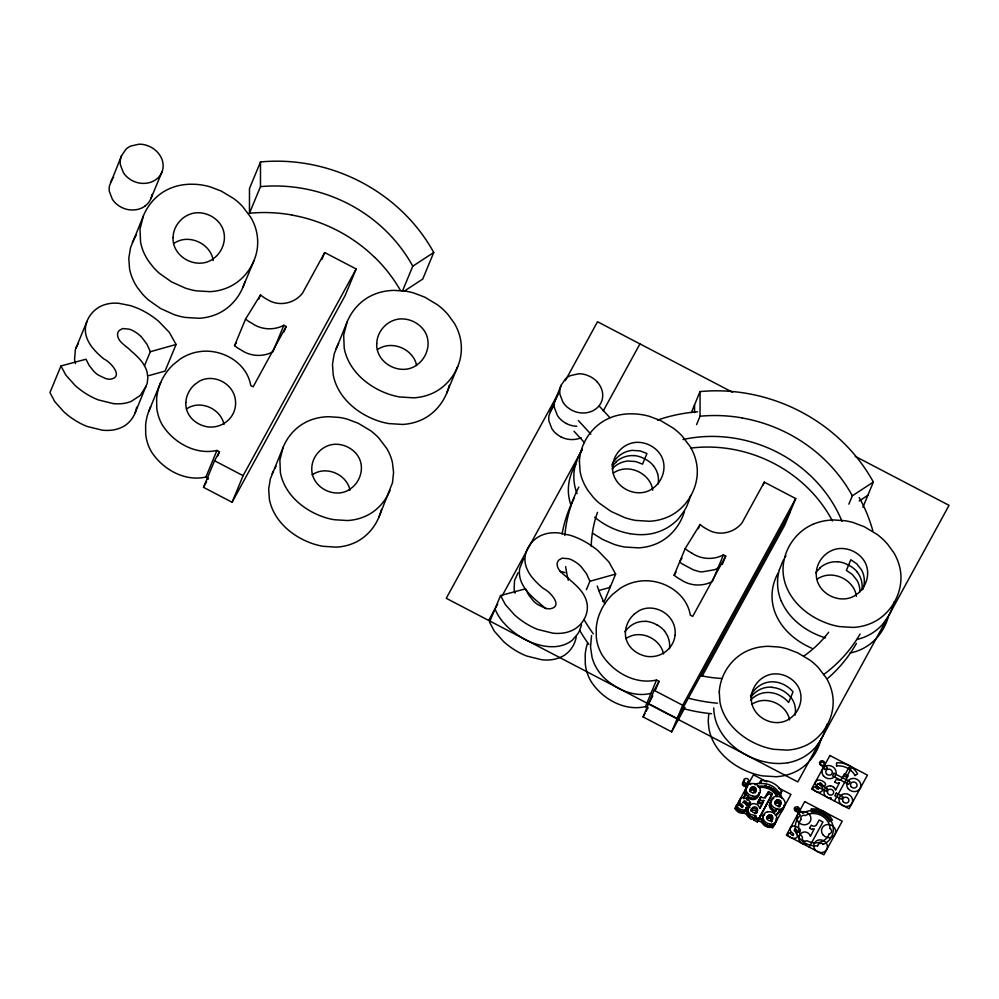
<?xml version="1.0" encoding="UTF-8"?>
<svg xmlns="http://www.w3.org/2000/svg" width="999" height="999" viewBox="0 0 999 999"><rect width="100%" height="100%" fill="white"/><g stroke="black" fill="none" stroke-linecap="round" stroke-linejoin="round"><path stroke-width="1.5" d="M291.671 214.947A148.664 134.74 22.5 0 0 249.463 213.237L249.475 188.549L260.489 161.95A166.758 151.136 22.5 0 1 433.728 252.472L422.752 279.058L404.383 291.071M249.463 213.237L260.477 186.638L260.489 161.95M694.555 412.562L694.555 404.845M696.578 424.637L700.049 416.233L700.062 391.546L691.358 412.537M760.726 780.594L760.726 783.591A17.807 16.146 22.5 0 1 779.245 793.243L781.767 791.583A20.255 18.357 22.5 0 0 760.726 780.606L759.39 783.828M836.55 765.896L836.55 762.899A20.255 18.357 22.5 0 1 857.579 773.9L855.032 775.561M740.746 799.687L738.86 801.935L739.497 804.557A4.658 4.221 22.5 0 0 740.234 805.743A3.297 2.985 22.5 0 0 741.495 806.73A2.547 2.31 22.5 0 0 742.419 806.992L743.268 806.168L742.145 804.894A26.036 23.601 22.5 0 0 741.57 804.407A9.515 8.629 22.5 0 1 740.634 803.521A5.082 4.608 22.5 0 1 739.797 802.334A3.534 3.209 22.5 0 1 739.447 801.011A2.835 2.572 22.5 0 1 739.535 800.311L739.735 799.787A5.17 4.683 22.5 0 1 740.097 799.163L741.121 798.226A3.971 3.596 22.5 0 1 742.806 797.739A5.432 4.92 22.5 0 1 744.655 797.964A8.941 8.104 22.5 0 1 748.9 800.474L749.862 801.573A5.807 5.27 22.5 0 1 750.474 802.759L747.339 803.633A4.67 4.233 22.5 0 0 746.578 802.197A3.821 3.472 22.5 0 0 745.229 801.086A2.273 2.06 22.5 0 0 744.243 800.811L743.381 801.847L745.029 803.558A9.778 8.866 22.5 0 1 746.016 804.495A4.121 3.734 22.5 0 1 746.827 805.718A3.409 3.084 22.5 0 1 747.04 806.817A2.685 2.435 22.5 0 1 747.002 807.317L746.765 808.004A4.883 4.421 22.5 0 1 746.415 808.603C745.017 814.035 737.187 811.013 735.826 806.98M708.766 713.598L708.216 721.253L708.94 728.708A49.251 44.63 22.5 0 0 711.788 738.236A54.083 49.013 22.5 0 0 716.633 747.165C725.012 759.49 737.924 768.256 751.885 773.139A63.699 57.73 22.5 0 0 762.674 775.898L775.973 776.722A51.836 46.978 22.5 0 0 783.603 775.748A49.388 44.768 22.5 0 0 790.896 773.676C806.106 768.281 817.407 754.457 821.053 738.898M136.688 407.205C135.215 416.333 128.859 424.775 120.105 428.047A33.229 30.107 22.5 0 1 111.463 430.194L109.653 430.344A44.006 39.885 22.5 0 1 102.248 430.182L87.363 426.511A57.792 52.373 22.5 0 1 80.482 423.426A73.002 66.159 22.5 0 1 63.973 411.95L54.758 401.598L49.95 392.557L60.964 365.959L85.989 359.215L89.161 365.434L93.769 371.303A26.798 24.288 22.5 0 0 98.426 375.124L105.37 378.446A19.943 18.082 22.5 0 0 109.74 379.295C124.563 377.56 110.939 362.225 103.896 358.978A78.372 71.029 22.5 0 1 95.03 350.711L92.058 347.215A40.709 36.901 22.5 0 1 88.149 340.959L87.537 339.648A28.746 26.061 22.5 0 1 85.577 332.904C83.841 320.804 92.682 308.616 104.046 304.92A31.881 28.896 22.5 0 1 111.114 303.346L112.949 303.197A42.033 38.087 22.5 0 1 118.581 303.271L130.157 305.557A68.207 61.813 22.5 0 1 143.044 310.814A77.934 70.642 22.5 0 1 158.666 321.316L169.331 332.38L176.074 344.48L165.06 371.079L148.963 375.587M576.261 636.8C574.787 645.916 568.431 654.37 559.677 657.629A33.229 30.107 22.5 0 1 551.036 659.79L549.225 659.939A44.006 39.885 22.5 0 1 541.82 659.765L526.935 656.093A57.792 52.373 22.5 0 1 520.054 653.021A73.002 66.159 22.5 0 1 503.558 641.545L494.33 631.193L489.522 622.152L500.536 595.554L525.561 588.811L528.746 595.029L533.341 600.899A26.798 24.288 22.5 0 0 537.999 604.72L544.942 608.041A19.943 18.082 22.5 0 0 549.313 608.878C564.135 607.142 550.511 591.82 543.468 588.573A78.372 71.029 22.5 0 1 534.602 580.307L531.63 576.798A40.709 36.901 22.5 0 1 527.722 570.554L527.11 569.243A28.746 26.061 22.5 0 1 525.149 562.499C523.414 550.399 532.255 538.211 543.618 534.502A31.881 28.896 22.5 0 1 550.686 532.942L552.522 532.792A42.033 38.087 22.5 0 1 558.154 532.867L569.73 535.152A68.207 61.813 22.5 0 1 582.617 540.409A77.934 70.642 22.5 0 1 598.239 550.899L608.903 561.962L615.646 574.075L604.632 600.674L602.484 601.273M591.545 635.526L590.546 647.202L592.07 657.404A46.454 42.095 22.5 0 0 601.435 674.974A44.705 40.509 22.5 0 0 610.951 683.428C622.514 691.783 636.75 696.902 650.998 693.331M581.543 624.875L579.258 631.256A41.646 37.75 22.5 0 1 577.809 633.778L572.19 640.309A25.175 22.815 22.5 0 1 568.431 642.819A33.804 30.644 22.5 0 1 554.732 646.665A45.667 41.384 22.5 0 1 539.797 645.104A60.002 54.383 22.5 0 1 525.549 639.735A73.352 66.471 22.5 0 1 506.955 626.273L503.109 622.165A47.665 43.194 22.5 0 1 494.992 608.866M381.468 509.303C377.834 524.862 366.533 538.686 351.323 544.08A49.388 44.768 22.5 0 1 344.031 546.166A51.836 46.978 22.5 0 1 336.401 547.127L323.089 546.303A63.699 57.73 22.5 0 1 312.312 543.543C298.351 538.673 285.439 529.907 277.06 517.569A54.083 49.013 22.5 0 1 272.215 508.653A49.251 44.63 22.5 0 1 269.368 499.125L268.681 489.123L270.342 478.908L283.167 447.227C287.912 435.639 297.015 425.799 308.616 420.904A49.888 45.217 22.5 0 1 318.356 417.832A55.869 50.624 22.5 0 1 328.696 416.708L339.435 417.445A59.441 53.871 22.5 0 1 347.577 419.23L358.241 423.289L370.529 430.644A61.151 55.42 22.5 0 1 378.796 437.999L386.8 448.539A53.484 48.464 22.5 0 1 390.172 455.344A50.025 45.33 22.5 0 1 392.42 462.487L393.569 472.427L392.495 482.704L378.996 516.958M449.238 385.289C445.467 401.386 433.766 415.684 418.019 421.278A51.136 46.341 22.5 0 1 410.477 423.426A53.634 48.614 22.5 0 1 402.585 424.438L388.811 423.576A65.996 59.815 22.5 0 1 377.647 420.729C363.199 415.671 349.837 406.605 341.159 393.843A55.907 50.662 22.5 0 1 336.151 384.603A50.961 46.191 22.5 0 1 333.204 374.737L332.48 364.385L334.215 353.821L347.09 321.965C352.01 309.977 361.426 299.787 373.439 294.717A51.698 46.853 22.5 0 1 383.516 291.533A57.767 52.36 22.5 0 1 394.218 290.372L405.332 291.134A61.563 55.794 22.5 0 1 413.761 292.982L424.8 297.178L437.512 304.807A63.461 57.517 22.5 0 1 447.977 314.51L454.358 323.314A55.357 50.175 22.5 0 1 457.854 330.369A51.861 47.003 22.5 0 1 460.177 337.749C462.35 347.327 461.563 357.567 457.692 366.608L446.665 393.206M747.689 809.665L747.951 813.798L751.061 816.707A11.713 10.614 22.5 0 0 751.76 817.057L752.185 817.219A2.273 2.06 22.5 0 0 752.884 817.344L753.433 817.344A6.381 5.782 22.5 0 0 754.769 817.269L754.47 818.493M779.295 570.117L782.342 562.237A70.829 64.198 22.5 0 1 783.691 559.615M244.88 281.78C240.497 296.778 229.221 309.84 214.348 315.122A51.124 46.329 22.5 0 1 206.818 317.27A53.659 48.639 22.5 0 1 198.913 318.269L185.14 317.42A65.946 59.765 22.5 0 1 173.976 314.573L160.452 308.441L148.514 300.025A63.362 57.418 22.5 0 1 142.495 294.093L137.487 287.687A55.869 50.637 22.5 0 1 132.48 278.446A50.974 46.191 22.5 0 1 129.533 268.581L128.809 258.229L130.544 247.665L143.419 215.809C148.339 203.821 157.755 193.631 169.768 188.561A51.711 46.866 22.5 0 1 179.845 185.377A57.78 52.373 22.5 0 1 190.547 184.216L196.054 184.353A63.024 57.118 22.5 0 1 204.483 185.477A61.439 55.682 22.5 0 1 210.09 186.825L221.141 191.021L233.841 198.651A63.287 57.355 22.5 0 1 242.407 206.256L250.687 217.158A55.444 50.25 22.5 0 1 254.183 224.213A51.861 47.003 22.5 0 1 256.506 231.593C258.679 241.171 257.892 251.411 254.021 260.452L243.007 287.05M684.452 511.363C680.069 526.373 668.793 539.423 653.933 544.717A51.124 46.329 22.5 0 1 646.39 546.865A53.659 48.639 22.5 0 1 638.486 547.864L624.712 547.015A65.946 59.765 22.5 0 1 613.548 544.155L602.697 539.485L592.582 533.204M762.025 818.78L761.925 819.08A6.156 5.582 22.5 0 0 761.713 820.316A6.206 5.632 22.5 0 0 762.137 822.701M888.111 617.519C883.74 632.529 872.464 645.579 857.592 650.873A51.136 46.341 22.5 0 1 850.049 653.021M689.547 499.388L686.9 505.969A70.904 64.261 22.5 0 1 684.078 511.138L679.058 517.981A52.41 47.49 22.5 0 1 671.041 525.262A53.571 48.551 22.5 0 1 650.624 533.891A56.269 50.999 22.5 0 1 630.232 533.666M893.218 605.544L890.571 612.125A70.954 64.298 22.5 0 1 887.749 617.295L882.729 624.138A52.373 47.465 22.5 0 1 874.712 631.43A53.596 48.576 22.5 0 1 856.867 639.497M86.95 321.441L75.387 349.513L74.563 359.503A28.746 26.061 22.5 0 0 75.512 363.599M135.165 412.812L147.153 383.379L147.852 377.884L147.19 372.639A26.911 24.388 22.5 0 0 145.479 367.694A33.392 30.27 22.5 0 0 142.033 361.963L139.348 358.753A80.532 72.977 22.5 0 0 131.219 351.086C126.486 345.816 116.321 341.408 117.682 333.067A9.89 8.954 22.5 0 1 119.356 330.382L122.665 328.546L129.021 329.146A17.657 15.996 22.5 0 1 132.904 330.657L136.076 332.542A30.944 28.047 22.5 0 1 141.621 337.138L146.965 344.218L150.325 351.698L144.518 365.696M143.419 215.809L140.01 228.983L140.547 241.983A50.974 46.191 22.5 0 0 143.494 251.848A55.869 50.637 22.5 0 0 148.514 261.076L153.509 267.495A63.362 57.418 22.5 0 0 159.528 273.426L171.466 281.843L184.99 287.974A65.946 59.765 22.5 0 0 196.154 290.821L209.927 291.671A53.659 48.639 22.5 0 0 217.832 290.672A51.124 46.329 22.5 0 0 225.374 288.524C238.424 283.841 248.838 273.227 254.021 260.452M283.167 447.227L279.87 459.965L280.382 472.527A49.251 44.63 22.5 0 0 283.229 482.055A54.083 49.013 22.5 0 0 288.074 490.971C296.453 503.309 309.365 512.062 323.326 516.945A63.699 57.73 22.5 0 0 334.116 519.705L347.427 520.529A51.836 46.978 22.5 0 0 355.057 519.567A49.388 44.768 22.5 0 0 362.337 517.482C374.95 512.962 385.015 502.709 390.022 490.359M347.09 321.965L343.681 335.14L344.218 348.139A50.961 46.191 22.5 0 0 347.165 358.004A55.907 50.662 22.5 0 0 352.172 367.245C360.851 380.007 374.213 389.073 388.661 394.13A65.996 59.815 22.5 0 0 399.825 396.978L413.598 397.827A53.634 48.614 22.5 0 0 421.503 396.828A51.136 46.341 22.5 0 0 429.046 394.68C442.095 389.997 452.51 379.383 457.692 366.608M121.553 155.682L120.454 159.34A19.206 17.408 22.5 0 0 120.429 164.972L123.289 172.452A20.742 18.794 22.5 0 0 127.897 177.735L130.444 179.57A24.688 22.378 22.5 0 0 132.318 180.644A21.391 19.393 22.5 0 0 140.609 183.229A23.477 21.266 22.5 0 0 148.826 182.78A21.541 19.53 22.5 0 0 155.981 179.545A20.092 18.207 22.5 0 0 163.112 166.895A20.579 18.644 22.5 0 0 161.826 159.003A22.877 20.729 22.5 0 0 157.53 152.26A22.79 20.654 22.5 0 0 149.713 146.553L145.779 145.055A20.742 18.794 22.5 0 0 138.724 144.243L130.769 146.066A19.206 17.408 22.5 0 0 125.986 149.213L121.553 155.682L109.428 185.951A19.206 17.408 22.5 0 0 109.403 191.571L112.275 199.051A20.742 18.794 22.5 0 0 116.883 204.333L119.418 206.169A24.688 22.378 22.5 0 0 121.304 207.243A21.391 19.393 22.5 0 0 129.595 209.827A23.477 21.266 22.5 0 0 137.812 209.378A21.541 19.53 22.5 0 0 144.967 206.144M597.14 381.818A22.79 20.654 22.5 0 0 589.285 376.148L585.352 374.637A20.742 18.794 22.5 0 0 578.296 373.838L570.342 375.661A19.206 17.408 22.5 0 0 565.559 378.808L561.126 385.264L549 415.534A19.206 17.408 22.5 0 0 548.975 421.166L551.848 428.646A20.742 18.794 22.5 0 0 556.455 433.928L558.99 435.751A24.688 22.378 22.5 0 0 560.876 436.838M561.126 385.264L560.027 388.936A19.206 17.408 22.5 0 0 560.002 394.568L562.874 402.048A20.742 18.794 22.5 0 0 567.469 407.33L570.017 409.153A24.688 22.378 22.5 0 0 571.89 410.239A21.391 19.393 22.5 0 0 580.182 412.824A23.477 21.266 22.5 0 0 588.411 412.362A21.541 19.53 22.5 0 0 595.554 409.14A20.092 18.207 22.5 0 0 602.684 396.491A20.579 18.644 22.5 0 0 601.398 388.599A22.877 20.729 22.5 0 0 597.102 381.843M207.829 479.483L208.441 478.359L205.919 477.035C184.815 481.88 162.662 469.355 151.436 451.773A45.367 41.121 22.5 0 1 146.978 441.121A51.598 46.766 22.5 0 1 145.717 434.353L145.617 425.099A61.451 55.694 22.5 0 1 148.789 411.276L150.699 406.868M219.455 451.76L214.548 460.739L203.521 487.337L232.093 502.26L345.13 295.567L356.156 268.968L324.725 252.56L302.56 293.094C294.73 303.409 279.37 306.805 268.144 299.975A46.603 42.245 22.5 0 1 264.273 297.727A29.233 26.498 22.5 0 1 260.527 294.892L245.567 319.056L248.227 321.116A45.28 41.034 22.5 0 0 251.86 323.214C261.189 329.857 273.763 330.619 283.853 325.287L286.139 326.486L253.134 386.825L250.749 385.577C246.853 361.888 220.417 347.615 197.864 351.923A43.956 39.835 22.5 0 0 191.021 353.671L188.823 354.495A52.398 47.49 22.5 0 0 180.532 358.791L173.064 364.747A65.322 59.203 22.5 0 0 165.359 373.938A67.807 61.451 22.5 0 0 161.726 380.269L159.803 384.677A61.451 55.694 22.5 0 0 156.631 398.501L156.743 407.754A51.598 46.766 22.5 0 0 158.004 414.51A45.367 41.121 22.5 0 0 162.45 425.174C173.676 442.757 195.841 455.282 216.933 450.437L219.455 451.76L217.72 455.956M150.924 198.614L161.938 172.015M148.789 411.276L160.714 382.455M283.853 325.287L272.827 351.885C262.749 357.217 250.162 356.456 240.846 349.812A45.28 41.034 22.5 0 1 237.213 347.714L234.553 345.654L245.567 319.056M258.778 299.088L260.514 294.892M205.919 477.035L216.933 450.437M283.816 332.08L286.139 326.486M321.828 259.565L324.725 252.56M232.093 502.26L243.107 475.661L356.156 268.968M402.335 291.383L412.774 266.184L433.778 252.46M586.413 589.685L589.897 581.281L586.538 573.813L581.193 566.733A30.944 28.047 22.5 0 0 575.649 562.125L572.477 560.252A17.657 15.996 22.5 0 0 568.593 558.741L562.237 558.141L558.928 559.977A9.89 8.954 22.5 0 0 557.255 562.662C555.894 571.003 566.058 575.412 570.779 580.681A80.532 72.977 22.5 0 1 578.921 588.349L581.605 591.545A33.392 30.27 22.5 0 1 585.052 597.29A26.911 24.388 22.5 0 1 586.763 602.235C589.747 614.035 581.768 626.823 570.704 631.031A33.229 30.107 22.5 0 1 562.062 633.191L560.239 633.341A44.006 39.885 22.5 0 1 552.834 633.166L537.949 629.495A57.792 52.373 22.5 0 1 531.068 626.41A73.002 66.159 22.5 0 1 514.572 614.947L505.344 604.582L500.536 595.554M722.227 564.472L725.711 556.068L723.426 554.882L712.399 581.48C702.322 586.813 689.747 586.051 680.419 579.408A45.28 41.034 22.5 0 1 676.785 577.297L674.125 575.249L685.139 548.638L700.099 524.487A29.233 26.498 22.5 0 0 703.833 527.322A46.603 42.245 22.5 0 0 707.717 529.557C718.943 536.401 734.302 533.004 742.132 522.689L764.297 482.155L795.728 498.563L784.702 525.162L702.16 676.098M698.351 528.683L700.099 524.487M587.562 643.106A61.451 55.694 22.5 0 0 585.189 654.695L585.289 663.948A51.598 46.766 22.5 0 0 586.55 670.704A45.367 41.121 22.5 0 0 591.008 681.368C602.235 698.95 624.387 711.475 645.491 706.63L656.505 680.032L659.028 681.343L655.556 689.747M685.052 707.379L671.665 731.855L643.094 716.932L654.12 690.334L659.028 681.343M763.136 484.952L764.297 482.155M671.665 731.855L682.679 705.257L795.728 498.563M848.863 504.17L852.347 495.779L873.351 482.042A166.758 151.136 22.5 0 0 700.074 391.583M745.704 810.052A2.685 2.435 22.5 0 1 745.666 810.539L745.429 811.225A4.883 4.421 22.5 0 1 745.079 811.825L744.605 812.349A3.097 2.797 22.5 0 1 744.068 812.724A4.096 3.709 22.5 0 1 742.407 813.186A5.532 5.02 22.5 0 1 740.596 812.999A7.28 6.593 22.5 0 1 738.86 812.349A8.891 8.067 22.5 0 1 736.6 810.713L736.138 810.214A5.782 5.232 22.5 0 1 735.152 808.603L736.5 805.369L739.535 804.545L741.483 806.505A9.89 8.966 22.5 0 1 742.382 807.342L742.582 807.679M862.911 507.242L873.351 482.042M749.138 805.993L750.474 802.759M750.961 811.051L751.498 809.752A3.809 3.459 22.5 0 0 751.285 810.489M762 804.719L763.561 800.424L762.225 803.658A2.91 2.635 22.5 0 1 761.588 803.92L758.341 803.408A3.646 3.297 22.5 0 1 757.567 802.909L760.726 796.74L758.94 800.699M747.714 809.839A7.38 6.693 22.5 0 0 746.877 814.497A5.619 5.095 22.5 0 0 747.976 816.508A5.47 4.958 22.5 0 0 749.375 817.744C753.883 823.601 758.578 809.14 753.808 820.104L757.279 821.915L772.339 793.593L768.518 791.595L764.772 797.414A5.619 5.095 22.5 0 1 764.272 797.627L763.86 797.739A3.696 3.347 22.5 0 1 763.086 797.776L761.65 797.352A4.57 4.146 22.5 0 1 760.714 796.74M768.518 791.595L767.657 795.079M757.279 821.915L772.339 793.593M779.794 795.229L781.767 791.583M75.924 348.039L78.434 343.194M146.179 386.213L140.16 395.529L131.131 401.436A33.229 30.107 22.5 0 1 122.49 403.596L120.667 403.746A44.006 39.885 22.5 0 1 113.262 403.584M272.14 473.826L273.289 471.303M132.405 242.407L136.413 234.615M336.076 348.564L338.599 343.331M110.539 182.28L112.462 178.746M550.112 411.863L553.221 406.793M778.171 572.914C772.851 582.38 770.753 593.631 772.776 604.333A50.961 46.191 22.5 0 0 775.724 614.198A55.907 50.662 22.5 0 0 780.731 623.426C788.273 634.577 799.487 642.881 811.75 648.201M203.521 487.337L206.593 481.73M557.829 394.305L446.266 598.301L797.801 781.905L949.05 505.344L855.206 456.343M565.322 380.619L597.514 321.74L732.617 392.307M488.686 620.454L497.677 604.02M502.16 595.804L582.28 449.313M603.246 410.989L639.934 343.893M725.711 556.068L692.707 616.408L690.321 615.172C686.425 591.483 659.989 577.21 637.437 581.505A43.956 39.835 22.5 0 0 630.606 583.266L628.396 584.09A52.398 47.49 22.5 0 0 620.104 588.386L612.637 594.343A65.322 59.203 22.5 0 0 604.932 603.533A67.807 61.451 22.5 0 0 601.298 609.865L599.375 614.26A61.451 55.694 22.5 0 0 596.203 628.096L596.316 637.35A51.598 46.766 22.5 0 0 597.577 644.105A45.367 41.121 22.5 0 0 602.022 654.77C613.249 672.352 635.414 684.877 656.505 680.032M652.822 695.928L648.601 703.633L677.172 718.556L790.221 511.863M643.094 716.932L644.942 713.561M646.166 711.313L646.778 710.189M647.402 709.065L648.014 707.941M747.539 785.551L735.052 808.391L772.589 827.996L790.958 794.417L778.895 788.111M749.013 782.866L753.421 774.812L766.832 781.817M759.827 808.291L763.835 800.574M765.159 798.139L767.856 793.218L771.665 795.204L757.941 820.304M755.744 815.783L755.144 816.882L758.616 818.693M759.989 808.378L760.501 807.467M761.001 806.555L761.5 805.631M753.808 820.104L754.095 818.855M795.778 811.263L798.001 807.18A2.622 2.373 22.5 0 1 799.312 810.464A2.635 2.385 22.5 0 1 795.791 811.238A2.597 2.348 22.5 0 1 794.542 807.991A2.597 2.348 22.5 0 1 798.001 807.18M816.445 824.924L819.143 820.004L822.951 821.99L809.227 847.09M841.658 778.833L844.342 773.9L848.163 775.898L834.44 800.998M805.756 845.279L806.043 844.03A6.381 5.782 22.5 0 1 804.707 844.118L804.17 844.13A2.273 2.06 22.5 0 1 803.471 844.005L803.046 843.843A11.713 10.614 22.5 0 1 802.347 843.493C797.227 841.707 797.864 833.903 802.771 832.329A5.869 5.32 22.5 0 1 805.206 832.005A5.907 5.345 22.5 0 1 807.654 832.779A6.094 5.519 22.5 0 1 809.34 834.24L809.665 834.702A6.856 6.206 22.5 0 1 809.989 835.601L810.439 836.3L814.173 828.833A5.769 5.232 22.5 0 1 812.324 829.232M830.968 799.188L831.255 797.939A6.381 5.782 22.5 0 1 829.919 798.026M522.964 560.414L519.855 567.981A23.077 20.917 22.5 0 0 519.38 572.989A29.196 26.461 22.5 0 0 522.202 583.853A41.896 37.974 22.5 0 0 529.095 593.606A78.397 71.054 22.5 0 0 537.949 601.885L545.941 608.803M274.588 468.768L276.011 466.308M575.986 464.21C569.667 474.213 566.858 486.488 569.105 498.176A50.974 46.191 22.5 0 0 571.103 505.619M518.006 572.789L514.522 580.556L514.135 589.098A28.746 26.061 22.5 0 0 515.084 593.181M234.553 345.654L236.413 342.632M681.992 558.129L679.632 561.95A16.471 14.923 22.5 0 0 682.305 563.973L693.256 569.817L699.437 571.678A14.985 13.574 22.5 0 0 702.709 571.778L714.46 569.767A23.564 21.354 22.5 0 0 717.919 568.181M674.125 575.249L675.998 572.227M758.241 801.285L759.452 799.325M757.579 802.896L758.703 801.073M834.739 781.98L836.55 779.045A3.609 3.272 22.5 0 0 837.037 779.407L837.474 779.657A3.359 3.047 22.5 0 0 841.071 779.482M809.527 828.071L811.338 825.137A3.609 3.272 22.5 0 0 811.825 825.499L812.262 825.761A3.359 3.047 22.5 0 0 815.858 825.574M581.493 450.911L582.267 449.687M785.164 557.067L785.938 555.844M523.526 559.49L524.1 558.603M558.116 394.243L554.52 402.235A19.206 17.408 22.5 0 0 554.495 407.867L557.355 415.347A20.742 18.794 22.5 0 0 561.962 420.629L564.51 422.452A24.688 22.378 22.5 0 0 566.383 423.539M744.73 792.282A6.369 5.769 22.5 0 1 744.942 791.008L745.167 790.371A8.379 7.592 22.5 0 1 745.853 789.123L746.053 788.848A6.618 5.994 22.5 0 1 746.728 788.111M769.467 805.182A6.369 5.769 22.5 0 1 769.68 803.895L769.904 803.258A8.379 7.592 22.5 0 1 770.579 802.01L770.778 801.735A6.618 5.994 22.5 0 1 771.715 800.786M746.415 808.603L745.953 809.115A3.097 2.797 22.5 0 1 745.404 809.49A4.096 3.709 22.5 0 1 743.743 809.964A5.532 5.02 22.5 0 1 741.932 809.764A7.28 6.593 22.5 0 1 740.197 809.115A8.891 8.067 22.5 0 1 737.949 807.479L737.474 806.98A5.782 5.232 22.5 0 1 736.488 805.369M113.037 177.947L113.649 177.198M742.881 802.709L743.506 802.422M634.228 614.148L638.935 610.789A25.087 22.74 22.5 0 1 640.983 609.802A22.065 19.992 22.5 0 1 647.727 608.129C656.905 607.38 666.445 612.075 671.44 619.817A25.125 22.765 22.5 0 1 674.325 626.236A27.023 24.488 22.5 0 1 675.162 631.892L675.174 633.029A30.057 27.248 22.5 0 1 675.024 635.339M841.208 779.27L841.295 779.195A2.597 2.348 22.5 0 0 841.67 778.845M815.996 825.361L816.083 825.286A2.597 2.348 22.5 0 0 816.47 824.937M859.19 500.998L867.831 495.342M186.388 408.991L188.336 407.804A25.087 22.74 22.5 0 1 190.397 406.805A22.065 19.992 22.5 0 1 197.14 405.144C206.318 404.395 215.846 409.091 220.854 416.82A25.125 22.765 22.5 0 1 223.739 423.239A27.023 24.488 22.5 0 1 224.013 424.363M625.961 638.586L627.909 637.387A25.087 22.74 22.5 0 1 629.969 636.4A22.065 19.992 22.5 0 1 636.713 634.727C645.891 633.978 655.419 638.686 660.426 646.415A25.125 22.765 22.5 0 1 663.311 652.834A27.023 24.488 22.5 0 1 663.586 653.958M348.951 489.872L352.61 487.187A31.568 28.609 22.5 0 0 361.139 471.603L361.276 470.467A26.723 24.226 22.5 0 0 360.751 462.562A22.64 20.517 22.5 0 0 358.616 457.142C353.796 448.726 343.731 443.568 334.091 444.33A22.665 20.542 22.5 0 0 328.296 445.604A26.723 24.226 22.5 0 0 321.266 449.575L320.379 450.324A31.444 28.496 22.5 0 0 314.735 457.38A29.608 26.823 22.5 0 0 312.138 464.81A28.596 25.912 22.5 0 0 311.763 468.219L311.8 470.467A24.987 22.652 22.5 0 0 312.525 474.875A23.364 21.166 22.5 0 0 314.173 479.12C319.143 488.811 330.869 494.58 341.583 492.644A21.828 19.78 22.5 0 0 344.892 491.77A24.376 22.103 22.5 0 0 348.951 489.872M739.784 801.46L738.761 802.397A5.17 4.683 22.5 0 0 738.386 803.009L738.199 803.546A2.835 2.572 22.5 0 0 738.111 804.245A3.534 3.209 22.5 0 0 738.461 805.556M723.426 554.882C713.336 560.214 700.761 559.452 691.433 552.809M813.011 524.3C792.831 532.829 779.657 556.031 783.79 577.734A50.961 46.191 22.5 0 0 786.737 587.599A55.907 50.662 22.5 0 0 791.745 596.828C800.424 609.59 813.785 618.668 828.233 623.713A65.996 59.815 22.5 0 0 839.397 626.573L853.171 627.422A53.634 48.614 22.5 0 0 861.076 626.423A51.136 46.341 22.5 0 0 868.618 624.275C891.046 616.358 905.381 590.534 899.749 567.345A51.861 47.003 22.5 0 0 897.427 559.952A55.357 50.175 22.5 0 0 893.93 552.909L887.549 544.105A63.461 57.517 22.5 0 0 877.085 534.39L864.372 526.773L853.333 522.577A61.563 55.794 22.5 0 0 844.904 520.729L833.79 519.967A57.767 52.36 22.5 0 0 823.089 521.128A51.698 46.853 22.5 0 0 813.011 524.3M150.325 351.698L176.074 344.48M589.897 581.281L615.646 574.075M598.688 590.571L610.139 587.375A47.902 43.407 22.5 0 0 609.652 586.113M747.714 804.957L749.799 804.37L749.462 803.621M823.164 785.938C830.231 785.164 820.179 777.746 816.658 780.719C813.985 782.567 815.771 785.901 817.969 787.2A9.89 8.966 22.5 0 1 818.88 788.036M797.964 832.03C805.069 831.293 795.042 823.913 791.545 826.735C788.748 828.546 790.521 831.992 792.769 833.291A9.89 8.966 22.5 0 1 793.668 834.128L793.156 835.389M815.359 786.862C808.728 787.412 817.132 793.606 820.529 792.095C823.775 791.058 823.238 787.012 820.728 785.763A11.476 10.402 22.5 0 1 819.405 784.54L819.992 783.116M735.152 808.603L735.913 808.391M790.147 832.954C782.279 834.202 796.615 842.644 797.639 835.551A19.293 17.483 22.5 0 1 800.336 815.234L795.691 810.152L798.101 808.266L802.759 813.348A19.293 17.483 22.5 0 1 830.381 819.767A19.293 17.483 22.5 0 1 823.026 844.492M755.431 815.621L750.711 814.51A5.47 4.958 22.5 0 1 749.312 813.286A5.619 5.095 22.5 0 1 748.276 811.263M794.792 829.207L794.217 830.619A11.476 10.402 22.5 0 0 795.529 831.842L797.639 835.551A19.293 17.483 22.5 0 0 817.594 845.853M829.919 798.039L829.37 798.039A2.273 2.06 22.5 0 1 828.671 797.914L828.258 797.751A11.713 10.614 22.5 0 1 827.559 797.389C822.427 795.616 823.076 787.799 827.971 786.238A5.869 5.32 22.5 0 1 830.406 785.913M113.262 403.584L98.377 399.912A57.792 52.373 22.5 0 1 91.496 396.828A73.002 66.159 22.5 0 1 75 385.352L65.772 375L60.964 365.959M630.219 533.716C617.207 531.456 604.87 525.611 594.68 517.245M825.486 637.899C806.705 632.142 789.11 619.343 781.23 600.899M754.108 788.036L753.571 789.335A2.872 2.61 22.5 0 0 752.597 789.035M794.567 808.016L799.262 810.439M839.385 782.741L835.651 790.209L835.201 789.51A6.856 6.206 22.5 0 0 834.889 788.598L834.577 788.136M214.548 460.739L243.107 475.661M654.12 690.334L682.679 705.257M645.491 706.63L647.702 707.779M759.827 807.904L757.542 804.657L753.983 803.583A5.569 5.045 22.5 0 0 752.284 803.87A6.581 5.969 22.5 0 0 750.324 805.019M758.616 801.573L759.265 801.935A9.478 8.591 22.5 0 0 760.014 802.309L760.139 802.347A2.048 1.861 22.5 0 0 761.051 802.484A5.769 5.232 22.5 0 0 762.936 802.135M835.114 782.267L835.763 782.629A9.478 8.591 22.5 0 0 836.513 782.991L836.638 783.041A2.048 1.861 22.5 0 0 837.537 783.179A5.769 5.232 22.5 0 0 839.422 782.829M809.877 828.333L810.551 828.72A9.478 8.591 22.5 0 0 811.3 829.083L811.425 829.133A2.048 1.861 22.5 0 0 812.324 829.27M685.139 548.638L687.799 550.699A45.28 41.034 22.5 0 0 691.433 552.809M599.275 406.094L609.815 417.582M578.396 420.567L590.846 434.153M574 431.218L584.527 442.707M747.677 781.48L750.574 784.64M745.828 783.99L747.577 785.901M745.329 784.39L747.19 786.413M744.717 784.652L747.04 787.187M818.868 788.049L818.306 789.297A3.472 3.147 22.5 0 1 815.521 786.837M780.007 805.694A3.496 3.172 22.5 0 0 779.807 802.509L779.695 802.384A3.072 2.785 22.5 0 0 778.758 801.673M779.794 802.509L779.744 802.447A3.234 2.935 22.5 0 0 774.774 802.647M832.904 786.613A6.094 5.519 22.5 0 1 834.552 788.149M830.419 785.851A5.907 5.345 22.5 0 1 832.854 786.688M827.372 791.82A3.197 2.897 22.5 0 1 831.892 789.597A3.197 2.897 22.5 0 1 832.592 794.505A3.197 2.897 22.5 0 1 827.522 792.844M827.534 792.844A3.134 2.835 22.5 0 1 827.509 791.832M820.029 782.979A3.571 3.234 22.5 0 1 822.914 785.963M836.538 765.871A17.807 16.146 22.5 0 1 855.069 775.549M793.069 835.526A3.472 3.147 22.5 0 1 790.309 832.929M794.817 829.07A3.571 3.234 22.5 0 1 797.702 832.055M760.052 782.217A20.255 18.357 22.5 0 1 760.826 782.155M780.706 792.544A20.255 18.357 22.5 0 1 781.093 793.206M764.834 785.339A17.807 16.146 22.5 0 1 766.545 785.689M768.855 786.438A17.807 16.146 22.5 0 1 769.505 786.7M770.791 787.312A17.807 16.146 22.5 0 1 771.415 787.662M772.602 788.398A17.807 16.146 22.5 0 1 773.176 788.785M773.726 789.21A17.807 16.146 22.5 0 1 774.262 789.635M774.787 790.097A17.807 16.146 22.5 0 1 777.097 792.594M777.697 793.418A17.807 16.146 22.5 0 1 778.408 794.567M747.277 784.427A2.622 2.373 22.5 0 1 743.393 783.491A2.622 2.373 22.5 0 1 744.767 780.132M749.787 790.172A3.459 3.134 22.5 0 1 752.784 788.373M755.369 792.694A3.297 2.997 22.5 0 0 753.021 788.411A3.172 2.872 22.5 0 1 754.008 788.773M759.627 792.719A7.205 6.531 22.5 0 1 754.195 797.964A7.205 6.531 22.5 0 1 746.653 794.692M746.091 793.706A7.205 6.531 22.5 0 1 746.753 787.262M747.202 786.75A7.205 6.531 22.5 0 1 747.564 786.413M779.183 806.643A3.496 3.172 22.5 0 0 779.695 806.156A3.546 3.222 22.5 0 1 779.595 806.73M784.415 804.645A7.205 6.531 22.5 0 1 778.658 810.901M776.61 810.851A7.205 6.531 22.5 0 1 770.354 805.244A7.205 6.531 22.5 0 1 773.775 798.351M743.531 802.284A3.571 3.234 22.5 0 1 746.303 804.732M750.898 810.614A3.272 2.972 22.5 0 1 755.044 808.541A3.272 2.972 22.5 0 1 757.017 812.786M760.514 798.701A3.609 3.272 22.5 0 1 760.064 798.351M771.852 821.203A3.209 2.91 22.5 0 1 771.378 821.74M771.603 817.769A3.209 2.91 22.5 0 1 772.127 820.703M766.782 817.931A3.159 2.86 22.5 0 1 771.89 817.557M776.061 818.705A6.956 6.306 22.5 0 1 768.955 825.786A6.956 6.306 22.5 0 1 762.736 817.182M763.498 815.671A6.956 6.306 22.5 0 1 764.71 814.397M767.744 811.663A6.306 5.719 22.5 0 0 765.484 812.662A6.394 5.794 22.5 0 0 764.335 813.773L764.135 814.035A8.092 7.33 22.5 0 0 763.473 815.234L763.261 815.858A6.156 5.582 22.5 0 0 763.049 817.095A6.206 5.632 22.5 0 0 763.473 819.467A7.617 6.906 22.5 0 0 769.667 823.938M767.819 811.875A7.105 6.444 22.5 0 1 776.922 818.606A6.381 5.782 22.5 0 1 776.573 820.167L776.448 820.479A8.104 7.343 22.5 0 1 775.798 821.665L775.599 821.94A6.269 5.682 22.5 0 1 774.45 823.051M774.475 823.064A6.419 5.819 22.5 0 1 769.667 824.038M769.005 815.134A3.372 3.059 22.5 0 0 767.532 819.617A2.947 2.672 22.5 0 0 769.842 820.766A3.284 2.972 22.5 0 0 772.215 816.008M768.955 815.034A2.81 2.547 22.5 0 1 770.104 814.884A3.059 2.772 22.5 0 1 771.528 815.346M771.39 815.259A2.81 2.547 22.5 0 1 772.165 815.871M775.549 821.84A6.381 5.782 22.5 0 1 775.236 823.388L775.112 823.7A8.104 7.343 22.5 0 1 774.462 824.899L774.262 825.174A6.269 5.682 22.5 0 1 773.114 826.273M773.139 826.298A6.419 5.819 22.5 0 1 768.318 827.272M768.331 827.16A7.617 6.906 22.5 0 1 762.112 822.714M771.49 821.678A3.284 2.972 22.5 0 0 770.878 819.242A2.772 2.51 22.5 0 0 770.192 818.581A3.059 2.772 22.5 0 0 768.768 818.094A2.81 2.547 22.5 0 0 767.619 818.268M766.807 818.805A3.372 3.059 22.5 0 1 767.657 818.368M748.214 811.275A7.38 6.693 22.5 0 1 750.411 805.107M763.561 800.424A2.91 2.635 22.5 0 1 762.924 800.686L759.677 800.174A3.646 3.297 22.5 0 1 758.903 799.687M755.793 812.587A3.059 2.772 22.5 0 1 754.657 812.786A2.885 2.61 22.5 0 1 752.259 811.588A2.81 2.547 22.5 0 1 751.735 810.601A3.122 2.835 22.5 0 1 751.698 809.527A3.859 3.496 22.5 0 1 752.846 807.542A3.247 2.935 22.5 0 1 753.546 807.092A2.76 2.498 22.5 0 1 754.819 806.892A2.897 2.622 22.5 0 1 757.055 808.079A3.347 3.022 22.5 0 1 755.768 812.537M759.727 800.236A4.57 4.146 22.5 0 1 759.377 799.974M755.756 811.288A3.347 3.022 22.5 0 1 756.33 812.736M755.719 811.313A2.897 2.622 22.5 0 0 753.483 810.139A2.76 2.498 22.5 0 0 752.21 810.326A3.247 2.935 22.5 0 0 751.61 810.676M748.701 805.094A5.807 5.27 22.5 0 1 749.013 805.681M775.661 796.315A6.618 5.994 22.5 0 0 772.127 798.513L771.915 798.788A8.379 7.592 22.5 0 0 771.24 800.024L771.016 800.661A6.369 5.769 22.5 0 0 770.803 801.947M775.736 796.54A7.355 6.668 22.5 0 1 785.164 803.521A6.481 5.869 22.5 0 1 784.889 804.807L784.665 805.444A8.392 7.605 22.5 0 1 783.99 806.68L783.578 807.229A6.356 5.757 22.5 0 1 782.604 808.104A6.643 6.019 22.5 0 1 777.647 809.14M777.659 808.928A7.517 6.818 22.5 0 1 770.591 801.947M776.96 799.924A3.496 3.159 22.5 0 0 775.436 804.557A2.885 2.61 22.5 0 0 776.36 805.294A3.172 2.872 22.5 0 0 777.821 805.793A3.059 2.772 22.5 0 0 779.969 805.044M780.469 800.711A3.546 3.222 22.5 0 1 779.894 804.957M780.369 800.761A2.872 2.61 22.5 0 0 779.57 800.137A3.172 2.872 22.5 0 0 778.109 799.637A2.91 2.635 22.5 0 0 776.91 799.824M783.678 805.481A7.355 6.668 22.5 0 1 783.815 806.742A6.481 5.869 22.5 0 1 783.553 808.041L783.328 808.678A8.392 7.605 22.5 0 1 782.654 809.914L782.229 810.451A6.356 5.757 22.5 0 1 781.255 811.338A6.643 6.019 22.5 0 1 778.621 812.412M774.65 811.787A7.517 6.818 22.5 0 1 769.242 805.169M779.12 803.945A3.546 3.222 22.5 0 1 779.732 805.743M779.033 803.995A2.872 2.61 22.5 0 0 778.233 803.371A3.172 2.872 22.5 0 0 776.772 802.871M776.772 802.884A2.91 2.635 22.5 0 0 775.574 803.046A3.496 3.159 22.5 0 0 774.737 803.596M750.923 783.428A6.531 5.919 22.5 0 0 748.588 784.465A6.618 5.994 22.5 0 0 747.389 785.614L747.19 785.901A8.379 7.592 22.5 0 0 746.503 787.137L746.278 787.774A6.369 5.769 22.5 0 0 746.066 789.06M750.998 783.653A7.355 6.668 22.5 0 1 760.426 790.621M760.376 790.621A6.481 5.869 22.5 0 1 760.164 791.92L759.939 792.557A8.379 7.605 22.5 0 1 759.265 793.793L758.84 794.33A6.356 5.757 22.5 0 1 757.866 795.216M757.891 795.241A6.643 6.019 22.5 0 1 752.909 796.253M752.921 796.028A7.517 6.818 22.5 0 1 745.853 789.048M752.222 787.037A3.496 3.159 22.5 0 0 750.711 791.67A2.885 2.61 22.5 0 0 751.623 792.407A3.159 2.872 22.5 0 0 753.096 792.906M755.556 787.936A3.397 3.072 22.5 0 1 753.084 792.794M755.644 787.874A2.872 2.61 22.5 0 0 754.844 787.249A3.172 2.872 22.5 0 0 753.371 786.75A2.91 2.635 22.5 0 0 752.185 786.925M758.94 792.594A7.355 6.668 22.5 0 1 759.09 793.855A6.481 5.869 22.5 0 1 758.828 795.142L758.603 795.791A8.379 7.605 22.5 0 1 757.916 797.027L757.504 797.564A6.356 5.757 22.5 0 1 756.53 798.451A6.643 6.019 22.5 0 1 751.573 799.475M751.585 799.262A7.517 6.818 22.5 0 1 746.877 797.127M745.604 795.591A7.517 6.818 22.5 0 1 744.517 792.282M754.22 791.158A3.397 3.072 22.5 0 1 754.882 792.719M754.307 791.108A2.872 2.61 22.5 0 0 753.508 790.484A3.172 2.872 22.5 0 0 752.035 789.972A2.91 2.635 22.5 0 0 750.836 790.159M749.774 790.896A3.496 3.159 22.5 0 1 750.886 790.259M746.753 785.938A2.622 2.373 22.5 0 1 742.869 785.339A2.622 2.373 22.5 0 1 743.756 781.867M779.844 793.83A20.255 18.357 22.5 0 1 780.419 794.817M759.727 786.762A17.807 16.146 22.5 0 1 765.871 787.312M767.207 787.699A17.807 16.146 22.5 0 1 768.843 788.323M769.804 788.773A17.807 16.146 22.5 0 1 770.741 789.272M771.353 789.635A17.807 16.146 22.5 0 1 774.625 792.182M775.112 792.669A17.807 16.146 22.5 0 1 776.835 794.754M817.731 845.866A3.234 2.935 22.5 0 1 823.213 844.305M829.12 834.153A15.984 14.486 22.5 0 1 806.955 840.708A3.172 2.872 22.5 0 1 805.194 841.195M800.973 819.455A15.984 14.486 22.5 0 0 802.509 837.187A3.109 2.822 22.5 0 0 805.182 841.395M830.044 828.446A15.984 14.486 22.5 0 0 821.24 815.459A15.984 14.486 22.5 0 0 805.294 815.546A3.322 3.009 22.5 0 0 801.123 819.405M830.019 828.471A3.322 3.009 22.5 0 1 829.083 833.99M776.285 810.189A15.984 14.486 22.5 0 1 774.075 812.574M761.238 815.871A15.984 14.486 22.5 0 1 760.077 815.634M748.176 805.431A15.984 14.486 22.5 0 1 747.814 804.345M747.24 799.887A15.984 14.486 22.5 0 1 748.126 795.579M759.252 786.9A15.984 14.486 22.5 0 1 777.422 796.378M780.182 810.152A19.293 17.483 22.5 0 1 776.198 815.034M762.137 819.043A19.293 17.483 22.5 0 1 759.365 818.556M747.801 811.076A19.293 17.483 22.5 0 1 745.666 807.592M744.043 798.613A19.293 17.483 22.5 0 1 745.903 792.507M754.994 784.814A19.293 17.483 22.5 0 1 756.255 784.402M779.794 794.13A19.293 17.483 22.5 0 1 780.394 795.316M780.906 796.528A19.293 17.483 22.5 0 1 781.33 797.776M766.782 818.181A3.372 3.047 22.5 0 1 769.317 817.07A2.947 2.672 22.5 0 1 771.44 818.343L772.015 817.07A2.947 2.672 22.5 0 0 769.867 815.883M779.707 811.176A19.293 17.483 22.5 0 1 776.211 815.446M763.224 819.792A19.293 17.483 22.5 0 1 757.329 818.681M747.552 811.75A19.293 17.483 22.5 0 1 746.016 809.44M743.855 798.613A19.293 17.483 22.5 0 1 745.554 793.318M747.027 799.762A15.984 14.486 22.5 0 1 747.464 797.414M759.427 787.487A15.984 14.486 22.5 0 1 776.96 796.615M752.597 789.135A3.372 3.047 22.5 0 0 749.812 790.346A3.372 3.047 22.5 0 1 753.134 787.849A2.872 2.61 22.5 0 1 754.108 788.049M780.132 804.295A2.972 2.697 22.5 0 0 778.483 802.322L779.02 801.023A2.972 2.697 22.5 0 1 780.669 803.009A3.347 3.034 22.5 0 1 780.631 804.058M780.057 804.207A3.347 3.034 22.5 0 1 780.107 805.344M766.807 817.806A3.372 3.047 22.5 0 1 769.854 815.783M780.244 809.877A19.293 17.483 22.5 0 1 775.274 815.296M748.089 810.464A19.293 17.483 22.5 0 1 746.553 808.141M744.38 797.327A19.293 17.483 22.5 0 1 746.091 792.032M755.069 784.24A19.293 17.483 22.5 0 1 760.776 783.029M779.37 792.332A19.293 17.483 22.5 0 1 781.705 797.489M755.781 813.373A3.172 2.872 22.5 0 1 754.982 813.686M776.648 809.402A15.984 14.486 22.5 0 1 773.301 812.736M764.085 815.471A15.984 14.486 22.5 0 1 760.689 815.072M750.024 807.854A15.984 14.486 22.5 0 1 747.989 803.371M747.564 798.476A15.984 14.486 22.5 0 1 748.001 796.116M757.916 786.6A15.984 14.486 22.5 0 1 777.497 795.329M749.949 791.67A3.372 3.047 22.5 0 1 749.849 791.295M780.506 804.045A3.496 3.172 22.5 0 1 778.246 806.73M826.835 724.312A52.085 47.203 22.5 0 1 826.56 725.599M826.235 726.872A52.085 47.203 22.5 0 1 825.486 729.432L822.939 735.788A68.544 62.125 22.5 0 1 820.204 740.783L816.233 746.378A51.161 46.366 22.5 0 1 807.617 754.445A51.786 46.928 22.5 0 1 787.886 762.774M787.874 762.736A54.346 49.251 22.5 0 1 768.181 762.562C746.802 758.753 726.123 745.266 717.294 724.937A51.224 46.429 22.5 0 1 713.748 707.954M795.117 715.059A31.606 28.646 22.5 0 0 795.216 714.497A27.06 24.525 22.5 0 0 794.692 704.882A23.177 21.004 22.5 0 0 790.659 697.002M771.852 687.374A24.101 21.853 22.5 0 1 790.484 697.115M771.852 687.187A23.227 21.041 22.5 0 0 762.349 688.473A26.923 24.401 22.5 0 0 754.445 693.206A30.694 27.822 22.5 0 0 750.611 697.414M624.862 631.718A31.543 28.596 22.5 0 1 628.746 627.472A26.723 24.226 22.5 0 1 636.525 622.652A22.94 20.792 22.5 0 1 645.903 621.403M645.903 621.291A23.352 21.166 22.5 0 1 655.594 624.2A30.957 28.059 22.5 0 1 656.93 624.825M656.905 624.862A23.377 21.179 22.5 0 1 664.597 631.056M664.522 631.106A25.462 23.077 22.5 0 1 668.831 639.535A28.072 25.45 22.5 0 1 669.517 648.638M559.915 571.44A18.794 17.033 22.5 0 1 565.072 572.677M894.317 601.573A53.909 48.851 22.5 0 1 893.618 604.22M781.168 600.911A53.097 48.127 22.5 0 1 777.609 580.681M777.547 580.681A52.51 47.59 22.5 0 1 779.307 570.117M861.862 590.084A32.63 29.583 22.5 0 0 861.95 589.497A27.76 25.162 22.5 0 0 861.313 580.144A24.013 21.766 22.5 0 0 857.154 571.977M849.113 565.434A24.201 21.941 22.5 0 1 857.229 571.928M837.699 561.663A25.587 23.189 22.5 0 1 849.088 565.446M837.699 561.813A24.051 21.803 22.5 0 0 827.859 563.161A27.885 25.262 22.5 0 0 819.679 568.056M815.858 572.514A30.245 27.41 22.5 0 1 819.929 568.319M580.744 452.172A70.842 64.211 22.5 0 0 578.671 456.081L575.624 463.961A52.485 47.577 22.5 0 0 573.888 474.525A53.072 48.089 22.5 0 0 577.01 493.543M690.646 495.417A53.934 48.876 22.5 0 1 689.947 498.064M658.191 483.928A32.592 29.533 22.5 0 0 658.279 483.341A27.81 25.2 22.5 0 0 657.654 473.976M653.483 465.821A24.013 21.766 22.5 0 1 657.654 473.976M653.558 465.771A24.201 21.941 22.5 0 0 645.441 459.278A25.587 23.189 22.5 0 0 634.028 455.507M634.028 455.656A24.051 21.803 22.5 0 0 624.188 457.005A27.885 25.275 22.5 0 0 616.008 461.9M612.187 466.358A30.232 27.41 22.5 0 1 616.258 462.162M576.798 426.248A23.477 21.266 22.5 0 1 574.675 426.098A21.391 19.393 22.5 0 1 566.396 423.526M789.547 719.879A26.723 24.226 22.5 0 0 789.297 718.743A22.64 20.517 22.5 0 0 787.175 713.336C782.354 704.907 772.289 699.762 762.637 700.524A22.665 20.542 22.5 0 0 756.842 701.798A26.723 24.226 22.5 0 0 751.673 704.395M634.253 614.173A31.531 28.584 22.5 0 0 625.649 629.782L625.399 633.166A24.938 22.602 22.5 0 0 626.036 638.636A22.403 20.305 22.5 0 0 627.634 642.844C631.181 650.024 638.573 654.745 646.291 656.293A20.692 18.744 22.5 0 0 650.074 656.643L651.311 656.63A25.125 22.765 22.5 0 0 658.366 655.406A27.023 24.488 22.5 0 0 663.648 652.946L664.622 652.31A30.057 27.248 22.5 0 0 667.394 650.149A28.034 25.412 22.5 0 0 675.037 635.339M856.393 596.353A27.622 25.037 22.5 0 0 855.943 594.018A23.452 21.254 22.5 0 0 853.745 588.411C848.75 579.695 838.336 574.363 828.358 575.149A23.452 21.254 22.5 0 0 822.352 576.473A27.685 25.087 22.5 0 0 817.007 579.17M652.722 490.197A27.647 25.062 22.5 0 0 652.285 487.862A23.439 21.241 22.5 0 0 650.074 482.255C645.079 473.538 634.665 468.206 624.687 468.993A23.464 21.266 22.5 0 0 618.693 470.317A27.685 25.087 22.5 0 0 613.336 473.014M581.143 437.687A21.541 19.53 22.5 0 1 577.385 438.961A23.477 21.266 22.5 0 1 569.168 439.398A21.391 19.393 22.5 0 1 560.876 436.825M852.347 495.779A148.714 134.778 22.5 0 0 825.436 460.427A144.83 131.256 22.5 0 0 742.257 418.019M700.049 416.233A148.664 134.74 22.5 0 1 742.269 417.932M750.586 700.124A31.444 28.496 22.5 0 1 752.247 698.526L753.121 697.777A26.723 24.226 22.5 0 1 760.152 693.818A22.665 20.542 22.5 0 1 765.946 692.544C774.512 691.808 783.253 695.903 788.611 702.522L793.019 691.882C787.749 685.351 778.908 681.131 770.354 681.905A22.665 20.542 22.5 0 0 764.56 683.179A26.723 24.226 22.5 0 0 757.529 687.137L756.655 687.886A31.444 28.496 22.5 0 0 750.998 694.954A29.708 26.923 22.5 0 0 750.511 695.903M856.43 643.368A158.866 143.981 22.5 0 1 827.609 678.496M711.538 713.711A158.866 143.981 22.5 0 1 682.017 708.266M588.886 644.467A158.866 143.981 22.5 0 1 579.72 630.369M562.087 533.853A158.866 143.981 22.5 0 1 574.413 497.677M612.1 468.868A32.542 29.483 22.5 0 1 613.811 467.22L614.722 466.446A27.685 25.087 22.5 0 1 621.99 462.337A23.464 21.266 22.5 0 1 627.984 461.014L635.776 461.563L642.557 464.148L646.952 453.509L640.184 450.924L632.392 450.374A23.464 21.266 22.5 0 0 626.398 451.698A27.685 25.087 22.5 0 0 619.13 455.806L618.219 456.58A32.542 29.483 22.5 0 0 612.949 462.874M690.821 448.089A131.618 119.281 22.5 0 1 832.467 520.991M859.939 591.883A27.622 25.037 22.5 0 0 859.252 586.038A23.452 21.254 22.5 0 0 857.055 580.431L852.284 574.425L846.378 570.392L850.786 559.752L856.692 563.786L861.45 569.792A23.452 21.254 22.5 0 1 863.66 575.399A27.622 25.037 22.5 0 1 864.21 583.591L864.06 584.765A32.567 29.508 22.5 0 1 862.961 589.31M860.089 634.04A158.866 143.981 22.5 0 1 823.626 674.587M717.469 703.209A158.866 143.981 22.5 0 1 687.861 698.026M593.281 633.828A158.866 143.981 22.5 0 1 584.128 619.73M568.269 580.294A158.866 143.981 22.5 0 1 565.646 566.583M564.822 535.489A158.866 143.981 22.5 0 1 578.808 487.037M657.517 420.079A158.866 143.981 22.5 0 1 697.577 411.8M859.202 497.539A158.866 143.981 22.5 0 1 872.801 530.706M828.695 632.217A131.618 119.281 22.5 0 1 803.596 656.268M722.152 678.521A131.618 119.281 22.5 0 1 699.75 675.436M604.82 603.945A131.618 119.281 22.5 0 1 597.252 586.063M591.221 546.49A131.618 119.281 22.5 0 1 597.489 512.362M683.029 439.535A131.618 119.281 22.5 0 1 841.982 521.266M611.838 464.935A30.582 27.71 22.5 0 1 612.375 463.886M412.774 266.184A148.714 134.778 22.5 0 0 385.864 230.831A144.83 131.256 22.5 0 0 302.685 188.436A148.664 134.74 22.5 0 0 260.477 186.638M374.85 257.43A148.714 134.778 22.5 0 1 400.399 290.359M291.658 215.035A144.83 131.256 22.5 0 1 374.775 257.492M151.998 194.443A20.092 18.207 22.5 0 1 144.905 206.081M213.149 260.614A27.647 25.062 22.5 0 0 212.7 258.266A23.439 21.241 22.5 0 0 210.502 252.672C205.507 243.956 195.092 238.624 185.115 239.41A23.464 21.266 22.5 0 0 179.121 240.734A27.685 25.087 22.5 0 0 173.764 243.419M416.633 365.597A27.622 25.037 22.5 0 0 416.371 364.435A23.452 21.254 22.5 0 0 414.173 358.828C409.178 350.112 398.763 344.78 388.786 345.567A23.452 21.254 22.5 0 0 382.779 346.89A27.685 25.087 22.5 0 0 377.435 349.575M349.725 489.16A26.723 24.226 22.5 0 1 349.975 490.284M349.725 489.16A22.64 20.517 22.5 0 0 347.602 483.741C342.782 475.324 332.704 470.167 323.064 470.929A22.665 20.542 22.5 0 0 317.27 472.215A26.723 24.226 22.5 0 0 312.1 474.812M811.338 808.99L811.338 812A17.807 16.146 22.5 0 1 829.857 821.64L832.379 819.992A20.255 18.357 22.5 0 0 811.338 809.003M173.027 237.537L173.052 239.86A25.887 23.464 22.5 0 0 173.814 244.418A24.238 21.966 22.5 0 0 175.524 248.813C180.669 258.841 192.795 264.81 203.883 262.812A22.577 20.455 22.5 0 0 207.305 261.913A25.237 22.865 22.5 0 0 211.513 259.94L215.309 257.155A32.58 29.52 22.5 0 0 224.126 241.034L224.275 239.86A27.647 25.062 22.5 0 0 223.726 231.668A23.439 21.241 22.5 0 0 221.516 226.074C216.533 217.357 206.106 212.025 196.129 212.812A23.464 21.266 22.5 0 0 190.135 214.136A27.685 25.087 22.5 0 0 182.854 218.232L181.943 219.006A32.542 29.483 22.5 0 0 176.099 226.323A30.582 27.71 22.5 0 0 173.401 234.003L173.027 237.537M376.698 343.693L376.723 346.016A25.899 23.477 22.5 0 0 377.485 350.574A24.238 21.966 22.5 0 0 379.195 354.97C384.328 364.997 396.466 370.966 407.555 368.981A22.552 20.442 22.5 0 0 410.976 368.069A25.287 22.915 22.5 0 0 415.184 366.096L418.968 363.311A32.567 29.508 22.5 0 0 427.797 347.19L427.947 346.016A27.622 25.037 22.5 0 0 427.397 337.837A23.452 21.254 22.5 0 0 425.187 332.23C420.192 323.514 409.777 318.182 399.8 318.968A23.452 21.254 22.5 0 0 393.806 320.292A27.685 25.087 22.5 0 0 386.526 324.388L385.614 325.162A32.58 29.533 22.5 0 0 379.77 332.48A30.569 27.71 22.5 0 0 377.073 340.159L376.698 343.693M579.408 461.226L580.119 471.578A50.974 46.191 22.5 0 0 583.066 481.443A55.869 50.637 22.5 0 0 588.086 490.671L593.081 497.09A63.362 57.418 22.5 0 0 599.1 503.021L611.038 511.426L624.562 517.557A65.946 59.765 22.5 0 0 635.726 520.417L649.5 521.266A53.659 48.639 22.5 0 0 657.404 520.267A51.124 46.329 22.5 0 0 664.947 518.119C687.374 510.189 701.71 484.378 696.078 461.188A51.861 47.003 22.5 0 0 693.756 453.796A55.444 50.25 22.5 0 0 690.259 446.753L681.98 435.851A63.287 57.355 22.5 0 0 673.413 428.234L660.714 420.616L649.662 416.421A61.439 55.682 22.5 0 0 644.055 415.06A63.024 57.118 22.5 0 0 635.626 413.948L630.119 413.811A57.78 52.373 22.5 0 0 619.417 414.972A51.711 46.866 22.5 0 0 609.34 418.144C592.332 425.349 580.369 442.844 579.408 461.226M612.599 467.132L612.624 469.455A25.887 23.464 22.5 0 0 613.386 474.013A24.238 21.966 22.5 0 0 615.097 478.396C620.242 488.424 632.367 494.405 643.456 492.407A22.577 20.455 22.5 0 0 646.877 491.508A25.237 22.865 22.5 0 0 651.086 489.535L654.882 486.75A32.58 29.52 22.5 0 0 663.698 470.629L663.848 469.455A27.647 25.062 22.5 0 0 663.299 461.263A23.439 21.241 22.5 0 0 661.088 455.656C656.106 446.94 645.679 441.608 635.701 442.395A23.464 21.266 22.5 0 0 629.707 443.718A27.685 25.087 22.5 0 0 622.427 447.827L621.515 448.601A32.542 29.483 22.5 0 0 615.671 455.906A30.582 27.71 22.5 0 0 612.986 463.598L612.599 467.132M719.268 692.107L719.954 702.11A49.251 44.63 22.5 0 0 722.801 711.638A54.083 49.013 22.5 0 0 727.647 720.566C736.026 732.891 748.938 741.658 762.899 746.54A63.699 57.73 22.5 0 0 773.688 749.3L787 750.124A51.836 46.978 22.5 0 0 794.63 749.15A49.388 44.768 22.5 0 0 801.91 747.077C823.588 739.422 837.437 714.485 831.992 692.07A50.025 45.33 22.5 0 0 829.744 684.939A53.484 48.464 22.5 0 0 826.373 678.121L818.368 667.594A61.151 55.42 22.5 0 0 810.102 660.239L797.826 652.884L787.15 648.826A59.441 53.871 22.5 0 0 779.008 647.04L768.268 646.303A55.869 50.624 22.5 0 0 757.929 647.427A49.888 45.217 22.5 0 0 748.189 650.486C731.768 657.454 720.204 674.35 719.268 692.107M751.335 697.814L751.373 700.062A24.987 22.652 22.5 0 0 752.097 704.47A23.364 21.166 22.5 0 0 753.745 708.703C758.716 718.393 770.441 724.163 781.156 722.24A21.828 19.78 22.5 0 0 784.465 721.365A24.376 22.103 22.5 0 0 788.523 719.467L792.182 716.77A31.568 28.609 22.5 0 0 800.723 701.198L800.848 700.062A26.723 24.226 22.5 0 0 800.324 692.145A22.64 20.517 22.5 0 0 798.189 686.738C793.368 678.309 783.303 673.164 773.663 673.925A22.665 20.542 22.5 0 0 767.869 675.199A26.723 24.226 22.5 0 0 760.838 679.158L759.952 679.907A31.444 28.496 22.5 0 0 754.307 686.975A29.608 26.823 22.5 0 0 751.71 694.405A28.596 25.912 22.5 0 0 751.335 697.814M816.27 573.289L816.295 575.611A25.899 23.477 22.5 0 0 817.057 580.169A24.238 21.966 22.5 0 0 818.768 584.552C823.913 594.58 836.038 600.561 847.127 598.563A22.552 20.442 22.5 0 0 850.549 597.664A25.287 22.915 22.5 0 0 854.757 595.691L858.541 592.907A32.567 29.508 22.5 0 0 867.369 576.785L867.519 575.611A27.622 25.037 22.5 0 0 866.97 567.42A23.452 21.254 22.5 0 0 864.759 561.813C859.777 553.096 849.35 547.764 839.372 548.551A23.452 21.254 22.5 0 0 833.378 549.875A27.685 25.087 22.5 0 0 826.098 553.983L825.186 554.757A32.58 29.533 22.5 0 0 819.342 562.062A30.569 27.71 22.5 0 0 816.645 569.755L816.27 573.289M185.864 402.46L185.826 403.571A24.938 22.602 22.5 0 0 186.463 409.041A22.403 20.305 22.5 0 0 188.062 413.249C191.596 420.442 199.001 425.162 206.718 426.71A20.692 18.744 22.5 0 0 210.502 427.06L211.738 427.048A25.125 22.765 22.5 0 0 218.793 425.811A27.023 24.488 22.5 0 0 224.076 423.351L225.05 422.727A30.057 27.248 22.5 0 0 227.822 420.567A28.034 25.412 22.5 0 0 235.464 405.744A30.057 27.248 22.5 0 0 235.602 403.446L235.589 402.297A27.023 24.488 22.5 0 0 234.753 396.64A25.125 22.765 22.5 0 0 231.868 390.222C226.86 382.492 217.332 377.797 208.154 378.534A22.065 19.992 22.5 0 0 201.411 380.207A25.087 22.74 22.5 0 0 199.363 381.206L194.655 384.553A31.531 28.584 22.5 0 0 186.076 400.199L185.864 402.46M804.707 801.598L786.338 835.176L823.875 854.782L842.244 821.203L804.707 801.598M829.919 755.506L811.55 789.085L849.088 808.691L867.444 775.112L829.919 755.506M817.981 783.553L816.533 786.188L826.061 791.158L827.509 788.523L817.981 783.553M833.965 773.276L832.517 775.911L848.638 784.327L850.074 781.693L833.965 773.276M848.875 767.519L844.205 776.086L846.403 777.234L851.073 768.668L848.875 767.519M836.3 793.119L834.852 795.753L841.445 799.2L842.894 796.565L836.3 793.119M822.664 761.45L820.004 763.049L824.749 769.53L827.409 767.944L822.664 761.45M840.409 803.72A6.956 6.306 22.5 0 0 852.184 802.921A6.956 6.306 22.5 0 0 844.842 793.743A6.956 6.306 22.5 0 0 840.409 803.72M843.343 801.835A3.197 2.897 22.5 0 0 848.738 801.373A3.197 2.897 22.5 0 0 845.279 797.214A3.197 2.897 22.5 0 0 843.343 801.835M848.213 788.723A7.205 6.531 22.5 0 0 860.389 787.899A7.205 6.531 22.5 0 0 852.796 778.396A7.205 6.531 22.5 0 0 848.213 788.723M851.248 786.775A3.309 2.997 22.5 0 0 856.83 786.3A3.309 2.997 22.5 0 0 853.246 781.992A3.309 2.997 22.5 0 0 851.248 786.775M823.476 775.836A7.205 6.531 22.5 0 0 835.664 775.012A7.205 6.531 22.5 0 0 828.071 765.509A7.205 6.531 22.5 0 0 823.476 775.836M826.51 773.888A3.309 2.997 22.5 0 0 832.092 773.401A3.309 2.997 22.5 0 0 828.521 769.105A3.309 2.997 22.5 0 0 826.51 773.888M820.117 764.522A2.622 2.373 22.5 0 0 824.55 764.173A2.622 2.373 22.5 0 0 821.74 760.739A2.622 2.373 22.5 0 0 820.117 764.522M815.196 849.812A6.956 6.306 22.5 0 0 826.972 849.013A6.956 6.306 22.5 0 0 819.63 839.834A6.956 6.306 22.5 0 0 815.196 849.812M823.001 834.814A7.205 6.531 22.5 0 0 835.189 833.99A7.205 6.531 22.5 0 0 827.584 824.487A7.205 6.531 22.5 0 0 823.001 834.814M798.263 821.927A7.205 6.531 22.5 0 0 810.451 821.103A7.205 6.531 22.5 0 0 802.859 811.6A7.205 6.531 22.5 0 0 798.263 821.927M744.292 782.205A2.622 2.373 22.5 0 0 748.726 781.867A2.622 2.373 22.5 0 0 745.928 778.433A2.622 2.373 22.5 0 0 744.292 782.205"/></g></svg>
